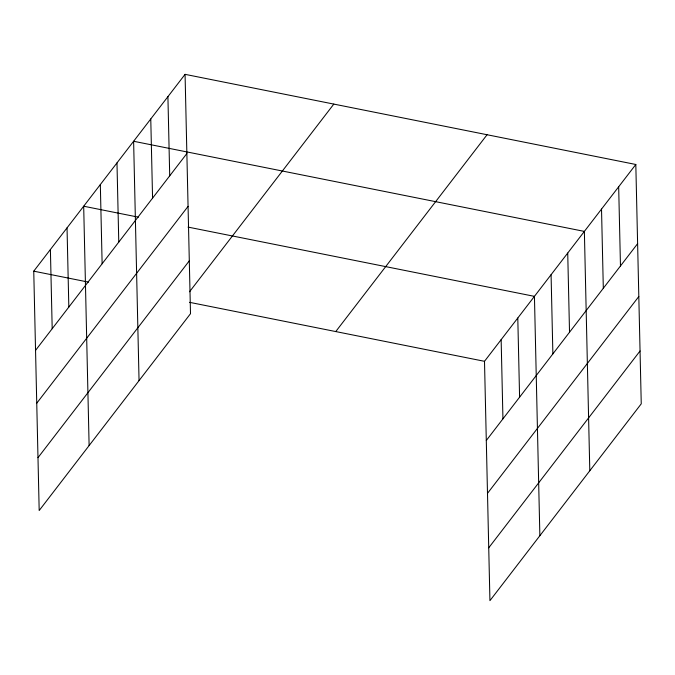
<?xml version="1.0" encoding="UTF-8"?>
<svg xmlns="http://www.w3.org/2000/svg" width="675" height="675" viewBox="0 0 675 675"><rect width="100%" height="100%" fill="white"/><g stroke="black" fill="none" stroke-linecap="round" stroke-linejoin="round"><path stroke-width="1.01" d="M185.068 74.343L190.502 313.689L39.184 510.519L33.75 271.173L185.068 74.343L635.816 164.481L641.25 403.827L489.932 600.657L484.498 361.311L635.816 164.481M35.547 350.359L186.865 153.529M36.745 403.211L188.063 206.381M37.986 457.667L189.295 260.837M189.54 291.76L333.813 104.093M335.753 331.568L487.072 134.738M486.295 440.497L637.613 243.667M487.502 493.349L638.812 296.519M488.734 547.805L640.052 350.975M138.434 217.173L83.683 206.221L89.117 445.559M188.013 227.087L534.44 296.359L539.865 535.697M33.75 271.173L88.501 282.125M189.557 302.332L484.498 361.311M618.671 186.789L620.468 265.975M601.518 209.098L603.315 288.284M589.798 470.745L584.373 231.407L133.616 141.269L139.05 380.607M567.726 253.058L569.523 332.243M551.078 274.708L552.876 353.894M517.792 318.009L519.59 397.195M501.145 339.66L502.943 418.846M167.915 96.652L169.712 175.838M150.77 118.96L152.567 198.146M116.977 162.92L118.775 242.106M100.33 184.57L102.128 263.756M67.036 227.872L68.833 307.058M50.397 249.522L52.194 328.708"/></g></svg>
